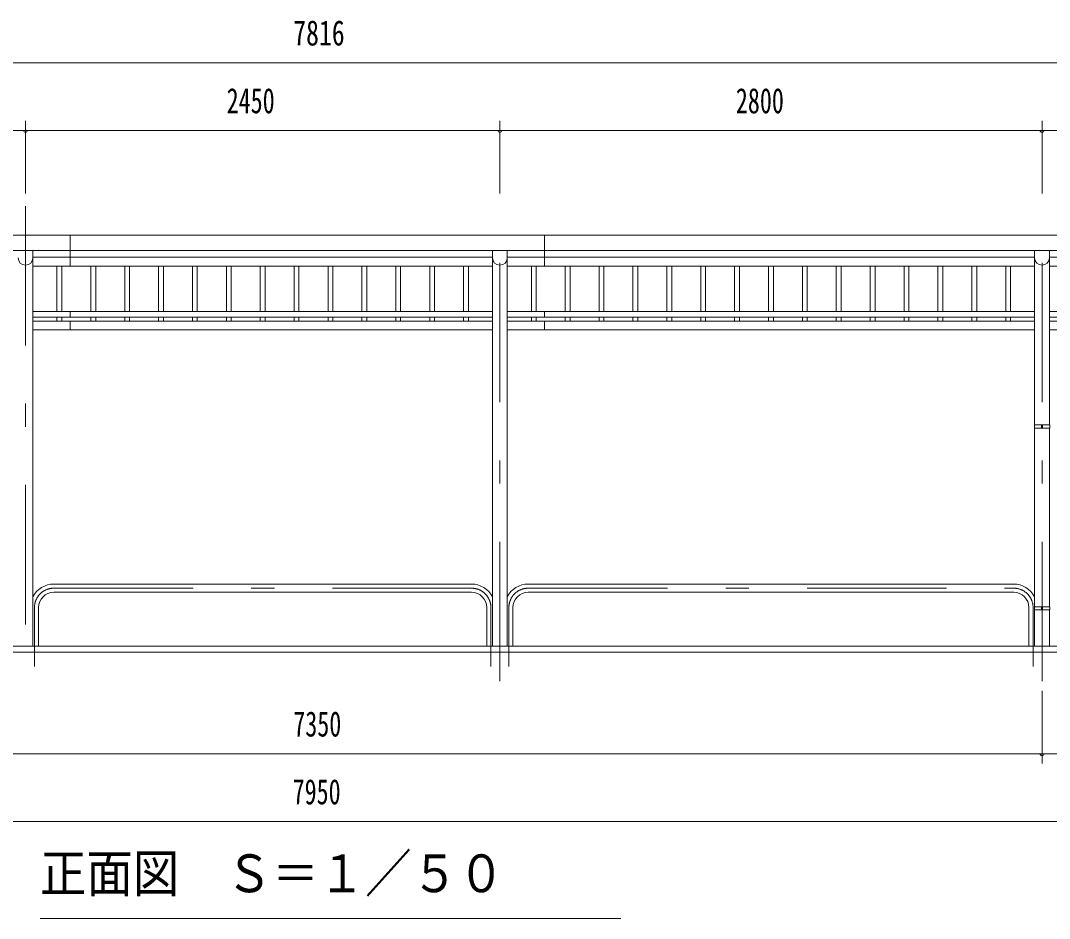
# Model space of a CAD drawing. Units: millimetres, scale not verified, with parts at other scales. Extents: x -23449 to 23452, y -10500 to 10500.
# Drawn here: x -921 to 4392, y 420 to 5055 of the extents above; entities that cross this region are included whole.
import ezdxf
from ezdxf.enums import TextEntityAlignment as Align

# ---------------------------------------------------------------- set-up
doc = ezdxf.new("R2010")
doc.units = ezdxf.units.MM
doc.header["$LTSCALE"] = 60
doc.linetypes.add('USER3', pattern=[24, 12, -5, 2, -5])
for name, color, linetype, lineweight in [('0-2_1-0BOLD', 7, 'Continuous', 18), ('0-3_1-2CENTER', 3, 'USER3', 18), ('0-4_1-4THIN', 4, 'Continuous', 18), ('0-5_1-5DIM', 3, 'Continuous', 18)]:
    doc.layers.add(name, color=color, linetype=linetype, lineweight=lineweight)
doc.styles.add('ＭＳ ゴシック', font='')
doc.styles.get('ＭＳ ゴシック').set_extended_font_data('MS Gothic')

msp = doc.modelspace()

# ---------------------------------------------------------------- linework, layer by layer
at = {"layer": '0-2_1-0BOLD'}
for p, q in [((-665.72, 3788.06), (-665.72, 3947.67)), ((1784.28, 3788.06), (1784.28, 3947.67)), ((4587.28, 3868.72), (-3228.73, 3868.72)), ((-857.57, 1824.67), (-857.57, 3868.72)), ((-857.57, 3834.18), (1516.13, 3834.18)), ((1516.13, 3868.72), (1516.13, 1824.67)), ((1592.43, 1824.67), (1592.43, 3868.72)), ((1592.43, 3834.18), (4316.13, 3834.18)), ((4316.13, 3868.72), (4316.13, 2967.43)), ((4392.43, 2967.43), (4392.43, 3868.72)), ((4392.43, 3834.18), (4587.28, 3834.18)), ((1516.13, 3788.06), (-857.57, 3788.06)), ((4316.13, 3788.06), (1592.43, 3788.06)), ((4587.28, 3788.06), (4392.43, 3788.06)), ((1516.13, 3554.11), (-857.57, 3554.11)), ((-857.57, 3524.57), (1516.13, 3524.57)), ((-665.72, 3524.57), (-665.72, 3554.11)), ((1592.43, 3554.11), (4316.13, 3554.11)), ((4316.13, 3524.57), (1592.43, 3524.57)), ((1784.28, 3524.57), (1784.28, 3554.11)), ((4392.43, 3554.11), (4587.28, 3554.11)), ((4587.28, 3524.57), (4392.43, 3524.57)), ((1516.13, 3503.67), (-857.57, 3503.67)), ((-857.57, 3458.67), (1516.13, 3458.67)), ((-665.72, 3458.67), (-665.72, 3503.67)), ((1592.43, 3503.67), (4316.13, 3503.67)), ((4316.13, 3458.67), (1592.43, 3458.67)), ((1784.28, 3458.67), (1784.28, 3503.67)), ((4392.43, 3503.67), (4587.28, 3503.67)), ((4587.28, 3458.67), (4392.43, 3458.67)), ((4316.13, 2951.43), (4316.13, 2029.06)), ((4351.23, 2951.43), (4351.23, 2967.43)), ((4357.33, 2959.43), (4351.23, 2959.43)), ((4357.33, 2967.43), (4357.33, 2951.43)), ((4392.43, 2029.06), (4392.43, 2951.43)), ((1407.92, 2146.02), (-749.38, 2146.02)), ((1700.63, 2146.02), (4207.93, 2146.02)), ((-749.38, 2103.32), (1407.92, 2103.32)), ((4207.93, 2103.32), (1700.63, 2103.32)), ((-828.03, 2024.67), (-828.03, 1824.67)), ((1486.57, 1824.67), (1486.57, 2024.67)), ((1621.98, 2024.67), (1621.98, 1824.67)), ((4286.58, 1824.67), (4286.58, 2024.67)), ((4351.23, 2013.06), (4351.23, 2029.06)), ((4351.23, 2021.06), (4357.33, 2021.06)), ((4357.33, 2029.06), (4357.33, 2013.06)), ((4316.13, 2013.06), (4316.13, 1824.67)), ((4392.43, 1824.67), (4392.43, 2013.06)), ((-3595.73, 1794.67), (4954.28, 1794.67))]:
    msp.add_line(p, q, dxfattribs=at)
for points in [[(4587.28, 3458.67), (4587.28, 3947.67), (-3228.72, 3947.67)], [(-3295.72, 1824.67), (4654.28, 1824.67), (4654.28, 1794.67)]]:
    msp.add_lwpolyline(points, dxfattribs=at)
for points in [[(4314.53, 2967.43), (4394.04, 2967.43), (4394.04, 2951.43), (4314.53, 2951.43)], [(4314.53, 2029.06), (4394.04, 2029.06), (4394.04, 2013.06), (4314.53, 2013.06)]]:
    msp.add_lwpolyline(points, close=True, dxfattribs=at)
for centre, radius, start, end in [((-895.72, 3830.57), 38.15, 180, 0), ((1554.28, 3830.57), 38.15, 180, 0), ((4354.28, 3830.57), 38.15, 180, 0), ((-749.38, 2024.67), 121.35, 90, 153.07823), ((1407.92, 2024.67), 121.35, 26.91106, 90), ((1700.63, 2024.67), 121.35, 90, 153.08894), ((4207.93, 2024.67), 121.35, 26.92177, 90), ((-749.38, 2024.67), 78.65, 90, 180), ((1407.92, 2024.67), 78.65, 0, 90), ((1700.63, 2024.67), 78.65, 90, 180), ((4207.93, 2024.67), 78.65, 0, 90)]:
    msp.add_arc(centre, radius, start, end, dxfattribs=at)
at = {"layer": '0-3_1-2CENTER'}
for p, q in [((-895.72, 4097.68), (-895.72, 1644.67)), ((1554.28, 1644.67), (1554.28, 4097.68)), ((4354.28, 1644.67), (4354.28, 4097.68)), ((-749.38, 2124.67), (1407.92, 2124.67)), ((1700.63, 2124.67), (4207.93, 2124.67)), ((-849.38, 1719.67), (-849.38, 2024.67)), ((1507.92, 2024.67), (1507.92, 1719.67)), ((1600.63, 1719.67), (1600.63, 2024.67)), ((4307.93, 2024.67), (4307.93, 1719.67))]:
    msp.add_line(p, q, dxfattribs=at)
for centre, start, end in [((-749.38, 2024.67), 90, 180), ((1407.92, 2024.67), 0, 90), ((1700.63, 2024.67), 90, 180), ((4207.93, 2024.67), 0, 90)]:
    msp.add_arc(centre, 100, start, end, dxfattribs=at)
at = {"layer": '0-4_1-4THIN'}
for p, q in [((-733.22, 3788.06), (-733.22, 3554.11)), ((-708.22, 3554.11), (-708.22, 3788.06)), ((-558.22, 3554.11), (-558.22, 3788.06)), ((-533.22, 3788.06), (-533.22, 3554.11)), ((-383.22, 3788.06), (-383.22, 3554.11)), ((-358.22, 3554.11), (-358.22, 3788.06)), ((-208.22, 3554.11), (-208.22, 3788.06)), ((-183.22, 3788.06), (-183.22, 3554.11)), ((-33.22, 3788.06), (-33.22, 3554.11)), ((-8.22, 3554.11), (-8.22, 3788.06)), ((141.78, 3554.11), (141.78, 3788.06)), ((166.78, 3788.06), (166.78, 3554.11)), ((316.77, 3788.06), (316.77, 3554.11)), ((341.78, 3554.11), (341.78, 3788.06)), ((491.78, 3554.11), (491.78, 3788.06)), ((516.78, 3788.06), (516.78, 3554.11)), ((666.77, 3788.06), (666.77, 3554.11)), ((691.77, 3554.11), (691.77, 3788.06)), ((841.78, 3554.11), (841.78, 3788.06)), ((866.78, 3788.06), (866.78, 3554.11)), ((1016.77, 3788.06), (1016.77, 3554.11)), ((1041.77, 3554.11), (1041.77, 3788.06)), ((1191.78, 3554.11), (1191.78, 3788.06)), ((1216.78, 3788.06), (1216.78, 3554.11)), ((1366.78, 3788.06), (1366.78, 3554.11)), ((1391.78, 3554.11), (1391.78, 3788.06)), ((1716.78, 3554.11), (1716.78, 3788.06)), ((1741.78, 3788.06), (1741.78, 3554.11)), ((1891.78, 3788.06), (1891.78, 3554.11)), ((1916.78, 3554.11), (1916.78, 3788.06)), ((2066.78, 3554.11), (2066.78, 3788.06)), ((2091.78, 3788.06), (2091.78, 3554.11)), ((2241.78, 3788.06), (2241.78, 3554.11)), ((2266.78, 3554.11), (2266.78, 3788.06)), ((2416.78, 3554.11), (2416.78, 3788.06)), ((2441.78, 3788.06), (2441.78, 3554.11)), ((2591.78, 3788.06), (2591.78, 3554.11)), ((2616.78, 3554.11), (2616.78, 3788.06)), ((2766.78, 3554.11), (2766.78, 3788.06)), ((2791.78, 3788.06), (2791.78, 3554.11)), ((2941.78, 3788.06), (2941.78, 3554.11)), ((2966.78, 3554.11), (2966.78, 3788.06)), ((3116.78, 3554.11), (3116.78, 3788.06)), ((3141.78, 3788.06), (3141.78, 3554.11)), ((3291.77, 3788.06), (3291.77, 3554.11)), ((3316.78, 3554.11), (3316.78, 3788.06)), ((3466.77, 3554.11), (3466.77, 3788.06)), ((3491.78, 3788.06), (3491.78, 3554.11)), ((3641.77, 3788.06), (3641.77, 3554.11)), ((3666.77, 3554.11), (3666.77, 3788.06)), ((3816.78, 3554.11), (3816.78, 3788.06)), ((3841.77, 3788.06), (3841.77, 3554.11)), ((3991.77, 3788.06), (3991.77, 3554.11)), ((4016.77, 3554.11), (4016.77, 3788.06)), ((4166.78, 3554.11), (4166.78, 3788.06)), ((4191.78, 3788.06), (4191.78, 3554.11)), ((-733.22, 3524.57), (-733.22, 3503.67)), ((-708.22, 3503.67), (-708.22, 3524.57)), ((-558.22, 3503.67), (-558.22, 3524.57)), ((-533.22, 3524.57), (-533.22, 3503.67)), ((-383.22, 3524.57), (-383.22, 3503.67)), ((-358.22, 3503.67), (-358.22, 3524.57)), ((-208.22, 3503.67), (-208.22, 3524.57)), ((-183.22, 3524.57), (-183.22, 3503.67)), ((-33.22, 3524.57), (-33.22, 3503.67)), ((-8.22, 3503.67), (-8.22, 3524.57)), ((141.78, 3503.67), (141.78, 3524.57)), ((166.78, 3524.57), (166.78, 3503.67)), ((316.77, 3524.57), (316.77, 3503.67)), ((341.78, 3503.67), (341.78, 3524.57)), ((491.78, 3503.67), (491.78, 3524.57)), ((516.78, 3524.57), (516.78, 3503.67)), ((666.77, 3524.57), (666.77, 3503.67)), ((691.77, 3503.67), (691.77, 3524.57)), ((841.78, 3503.67), (841.78, 3524.57)), ((866.78, 3524.57), (866.78, 3503.67)), ((1016.77, 3524.57), (1016.77, 3503.67)), ((1041.77, 3503.67), (1041.77, 3524.57)), ((1191.78, 3503.67), (1191.78, 3524.57)), ((1216.78, 3524.57), (1216.78, 3503.67)), ((1366.78, 3524.57), (1366.78, 3503.67)), ((1391.78, 3503.67), (1391.78, 3524.57)), ((1716.78, 3503.67), (1716.78, 3524.57)), ((1741.78, 3524.57), (1741.78, 3503.67)), ((1891.78, 3524.57), (1891.78, 3503.67)), ((1916.78, 3503.67), (1916.78, 3524.57)), ((2066.78, 3503.67), (2066.78, 3524.57)), ((2091.78, 3524.57), (2091.78, 3503.67)), ((2241.78, 3524.57), (2241.78, 3503.67)), ((2266.78, 3503.67), (2266.78, 3524.57)), ((2416.78, 3503.67), (2416.78, 3524.57)), ((2441.78, 3524.57), (2441.78, 3503.67)), ((2591.78, 3524.57), (2591.78, 3503.67)), ((2616.78, 3503.67), (2616.78, 3524.57)), ((2766.78, 3503.67), (2766.78, 3524.57)), ((2791.78, 3524.57), (2791.78, 3503.67)), ((2941.78, 3524.57), (2941.78, 3503.67)), ((2966.78, 3503.67), (2966.78, 3524.57)), ((3116.78, 3503.67), (3116.78, 3524.57)), ((3141.78, 3524.57), (3141.78, 3503.67)), ((3291.77, 3524.57), (3291.77, 3503.67)), ((3316.78, 3503.67), (3316.78, 3524.57)), ((3466.77, 3503.67), (3466.77, 3524.57)), ((3491.78, 3524.57), (3491.78, 3503.67)), ((3641.77, 3524.57), (3641.77, 3503.67)), ((3666.77, 3503.67), (3666.77, 3524.57)), ((3816.78, 3503.67), (3816.78, 3524.57)), ((3841.77, 3524.57), (3841.77, 3503.67)), ((3991.77, 3524.57), (3991.77, 3503.67)), ((4016.77, 3503.67), (4016.77, 3524.57)), ((4166.78, 3503.67), (4166.78, 3524.57)), ((4191.78, 3524.57), (4191.78, 3503.67))]:
    msp.add_line(p, q, dxfattribs=at)
at = {"layer": '0-5_1-5DIM'}
for p, q in [((-3228.72, 4837.67), (4587.28, 4837.67)), ((-895.72, 4537.67), (-895.72, 4162.67)), ((1554.28, 4162.67), (1554.28, 4537.67)), ((4354.28, 4162.67), (4354.28, 4537.67)), ((-2995.72, 4487.67), (-895.72, 4487.67)), ((-885.72, 4487.67), (-905.72, 4487.67)), ((-895.72, 4487.67), (1554.28, 4487.67)), ((1564.28, 4487.67), (1544.28, 4487.67)), ((1554.28, 4487.67), (4354.28, 4487.67)), ((4364.28, 4487.67), (4344.28, 4487.67)), ((4354.28, 4487.67), (4587.28, 4487.67)), ((4354.28, 1219.67), (4354.28, 1594.67)), ((-2995.72, 1269.67), (4354.28, 1269.67)), ((4364.28, 1269.67), (4344.28, 1269.67)), ((4354.28, 1269.67), (4654.28, 1269.67)), ((4654.28, 919.67), (-3295.72, 919.67)), ((-820.72, 419.67), (2179.28, 419.67))]:
    msp.add_line(p, q, dxfattribs=at)
for centre in [(-895.72, 4487.67), (1554.28, 4487.67), (4354.28, 4487.67), (4354.28, 1269.67)]:
    msp.add_arc(centre, 10, 180, 0, dxfattribs=at)

# ---------------------------------------------------------------- texts
at = {"layer": '0-5_1-5DIM', "color": 7, "style": 'ＭＳ ゴシック'}
for s, height, width, p in [('7816', 130.2, 0.75, (487.05, 4887.67)), ('2450', 130.2, 0.7, (143.27, 4537.67)), ('2800', 130.2, 0.7, (2773.01, 4537.67)), ('7350', 130.2, 0.7, (487.36, 1319.67)), ('7950', 130.2, 0.7, (483.94, 969.67)), ('正面図\u3000Ｓ＝１／５０', 195.4, 0.9, (-820.72, 496.31))]:
    msp.add_text(s, height=height, dxfattribs=dict(at, width=width)).set_placement(p, align=Align.BOTTOM_LEFT)

doc.saveas('drawing.dxf')
